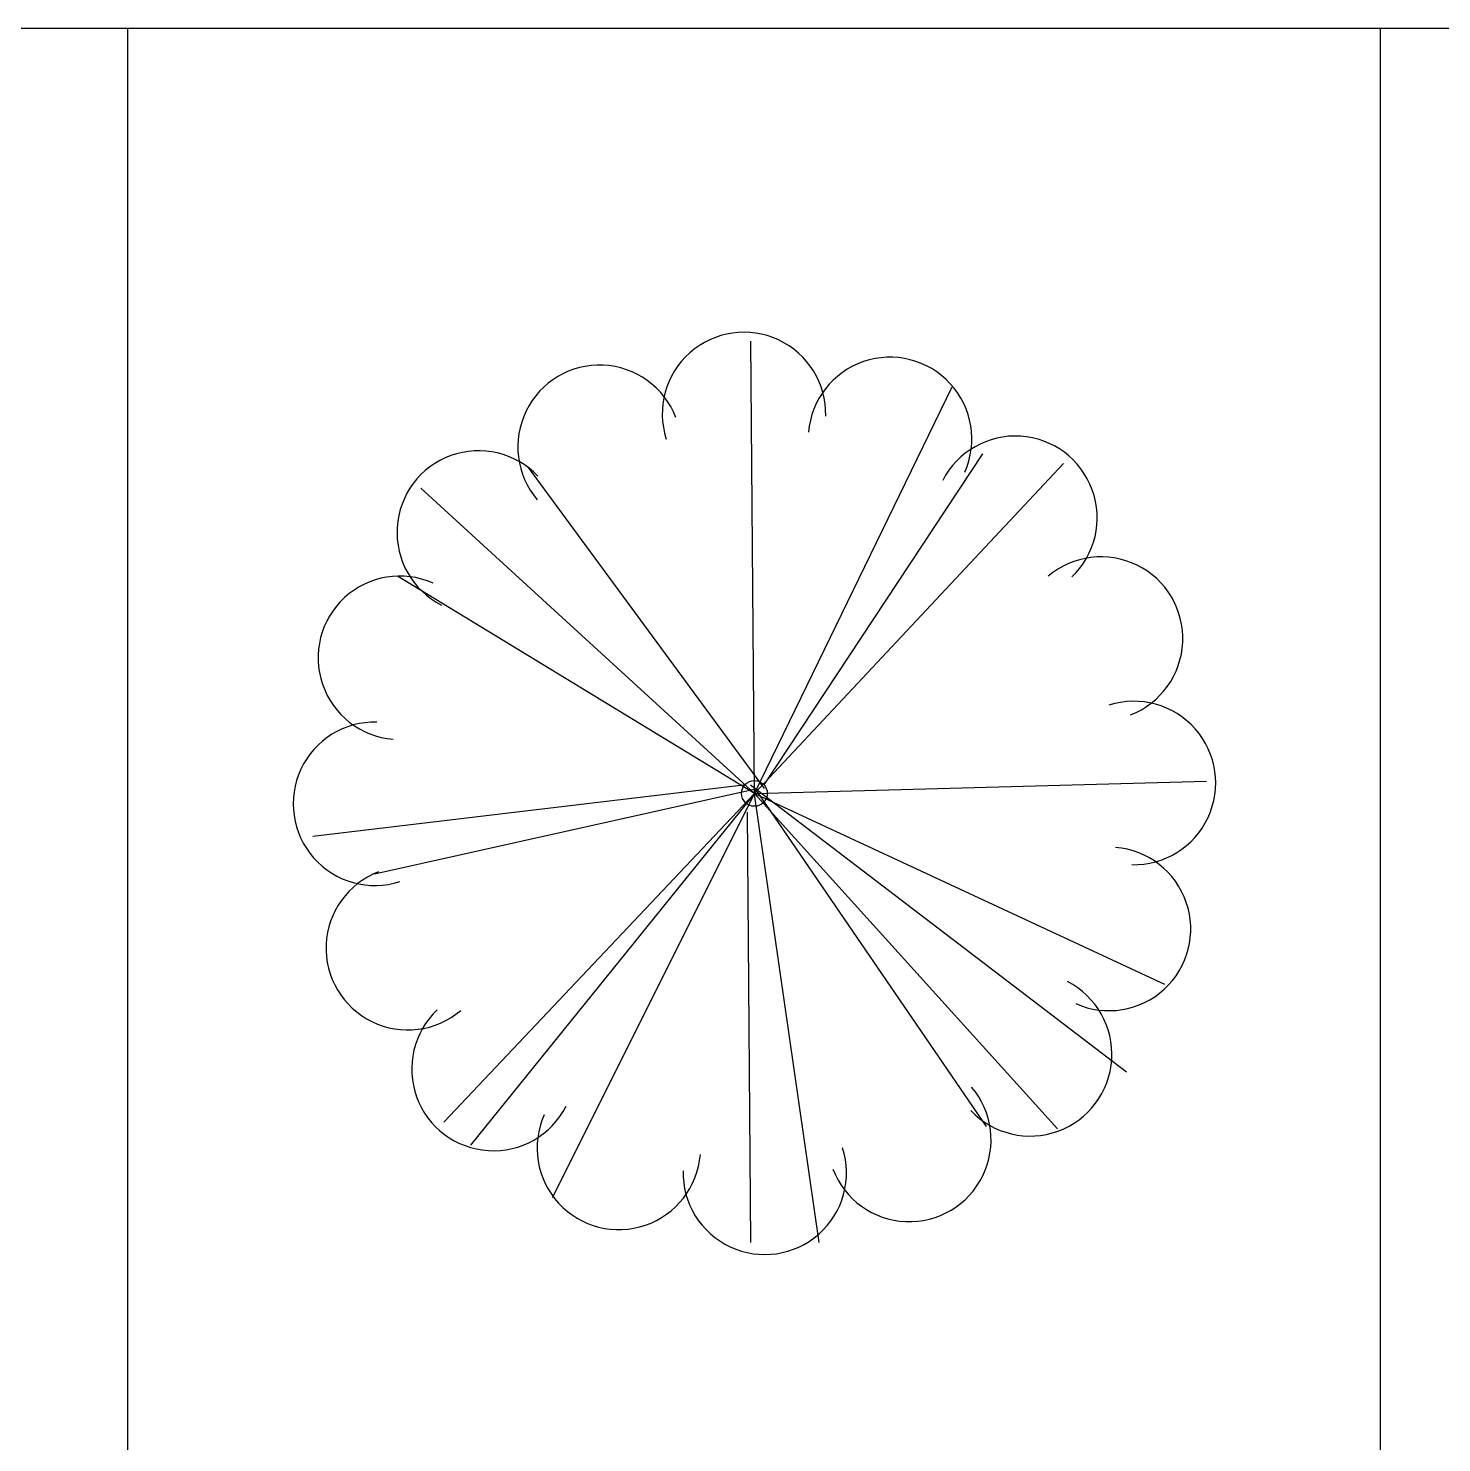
# Model space of a CAD drawing. Header units: millimetres. Extents: x -4017 to 59953, y -688 to 66564.
# Drawn here: x 1586 to 3943, y 45536 to 47895 of the extents above; entities that cross this region are included whole.
import ezdxf

# ---------------------------------------------------------------- set-up
doc = ezdxf.new("R2010")
doc.units = ezdxf.units.MM
doc.layers.add('www.cad-blocks.net', color=7, linetype='Continuous')

# ---------------------------------------------------------------- blocks, each defined once
blk = doc.blocks.new('A$C516926BB')
for p, q in [((0, 38.5194), (62.4121, 38.5194)), ((4.2099, 38.5194), (4.2099, 0)), ((6.2986, 38.5194), (6.2986, 0))]:
    blk.add_line(p, q)
blk = doc.blocks.new('A$C25A82784')
at = {"color": 0}
for p, q in [((0.7689, 0.7689), (0.7627, 1.5229)), ((0.7689, 0.7689), (1.0987, 1.447)), ((0.785, 0.783), (1.1498, 1.3354)), ((0.3917, 1.3126), (0.785, 0.7773)), ((0.7689, 0.7689), (1.2844, 1.3192)), ((0.7689, 0.7689), (0.2128, 1.2781)), ((0.7689, 0.7689), (0.1738, 1.1312)), ((0.0326, 0.6976), (0.7508, 0.783)), ((0.7622, 0.783), (1.3891, 0.3046)), ((0.7689, 0.7689), (1.5227, 0.7893)), ((0.1352, 0.6349), (0.7736, 0.7773)), ((0.7689, 0.7689), (0.2512, 0.2206)), ((0.7689, 0.7689), (0.2953, 0.1821)), ((0.7689, 0.7689), (0.4315, 0.0945)), ((0.7679, 0.7716), (0.8762, 0.0199)), ((0.7689, 0.7689), (1.2745, 0.2095)), ((0.7689, 0.7689), (1.4524, 0.4505)), ((0.7736, 0.7716), (1.1555, 0.2135)), ((0.7565, 0.7374), (0.7622, 0.0199))]:
    blk.add_line(p, q, dxfattribs=at)
for centre, major_axis, start_param, end_param in [((0.7515, 1.4017), (-0.0964, 0.0964), 3.902026, 7.379924), ((0.995, 1.3601), (0.0964, 0.0964), 5.080123, 8.558021), ((0.5107, 1.3469), (0.0964, 0.0964), 5.865521, 9.343419), ((0.3092, 1.2041), (-0.0964, 0.0964), 4.687424, 8.165322), ((1.2041, 1.2286), (0.0964, 0.0964), 4.687424, 8.165323), ((1.3469, 1.0271), (-0.0964, 0.0964), 2.723929, 6.201827), ((0.1776, 0.995), (0.0964, 0.0964), 0.367734, 3.845632), ((1.4017, 0.7862), (0.0964, 0.0964), 3.902026, 7.379924), ((0.1361, 0.7515), (-0.0964, 0.0964), -0.810363, 2.667535), ((0.7689, 0.7689), (-0.0152, 0.0152), 3.926991, 10.210176), ((1.3601, 0.5428), (0.0964, 0.0964), 3.509326, 6.987225), ((0.1909, 0.5107), (-0.0964, 0.0964), -0.417664, 3.060234), ((1.2286, 0.3337), (-0.0964, 0.0964), 1.545831, 5.02373), ((0.3337, 0.3092), (-0.0964, 0.0964), -0.024965, 3.452934), ((1.0271, 0.1909), (-0.0964, 0.0964), 1.153132, 4.63103), ((0.5428, 0.1776), (0.0964, 0.0964), 1.93853, 5.416429), ((0.7862, 0.1361), (-0.0964, 0.0964), 0.760433, 4.238331)]:
    blk.add_ellipse(centre, major_axis=major_axis, ratio=1, start_param=start_param, end_param=end_param, dxfattribs=at)

msp = doc.modelspace()

# ---------------------------------------------------------------- block references
at = {"xscale": 1000, "yscale": 1000, "zscale": 1000}
msp.add_blockref('A$C25A82784', (2027.6, 45850), dxfattribs=at)
at = {"layer": 'www.cad-blocks.net', "color": 155, "true_color": 0x546d8e, "xscale": 1000, "yscale": 1000, "zscale": 1000}
msp.add_blockref('A$C516926BB', (-2458.7, 9375.6), dxfattribs=at)

doc.saveas('drawing.dxf')
